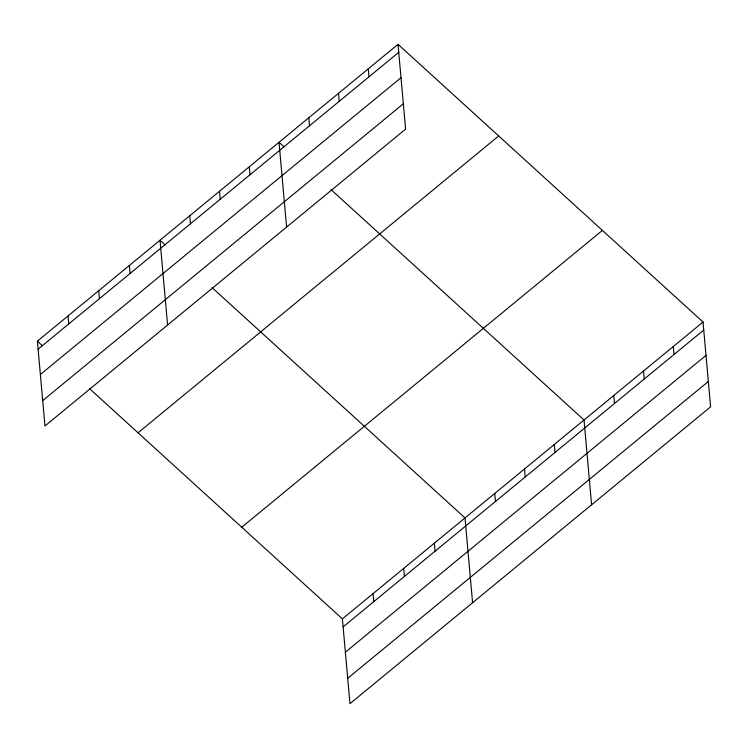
<?xml version="1.0" encoding="UTF-8"?>
<svg xmlns="http://www.w3.org/2000/svg" width="748" height="748" viewBox="0 0 748 748"><rect width="100%" height="100%" fill="white"/><g stroke="black" fill="none" stroke-linecap="round" stroke-linejoin="round"><path stroke-width="1.12" d="M398.039 44.328L405.603 129.133L44.964 425.967L37.4 341.163L398.039 44.328L703.036 322.033L710.6 406.837L349.961 703.672L342.397 618.867L89.405 388.511M38.111 349.157L398.749 52.323M40.373 374.505L401.012 77.67M42.711 400.619L403.35 103.785M138.043 432.802L498.682 135.968M241.744 527.228L602.383 230.393M342.397 618.867L703.036 322.033M343.108 626.871L703.746 330.036M345.37 652.219L706.009 355.375M347.698 678.324L708.337 381.489M284.062 146.86L279.032 142.279L286.596 227.083M331.027 189.627L584.02 419.993L591.593 504.797M165.046 244.82L160.016 240.239L167.589 325.043M212.021 287.587L465.013 517.943L472.577 602.748M37.4 341.163L42.43 345.744M673.275 346.52L673.995 354.524M643.523 371.008L644.243 379.012M613.771 395.505L614.491 403.499M554.268 444.48L554.979 452.475M524.516 468.968L525.227 476.962M494.765 493.456L495.475 501.459M434.354 543.179L435.065 551.173M368.287 68.816L368.998 76.81M403.705 568.405L404.416 576.409M338.535 93.304L339.246 101.298M373.046 593.641L373.757 601.635M308.784 117.791L309.494 125.795M249.271 166.776L249.991 174.77M219.519 191.264L220.239 199.258M189.768 215.751L190.488 223.746M129.367 265.465L130.077 273.469M98.708 290.701L99.419 298.695M68.059 315.927L68.769 323.931"/></g></svg>
